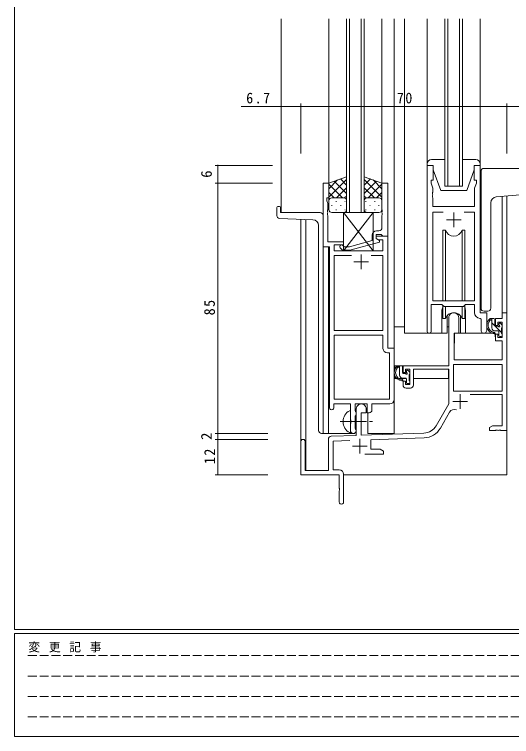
# Model space of a CAD drawing. Units: millimetres on the paper. Extents: x -420 to 373, y -297 to 267.
# Drawn here: x -417.7 to -248.8, y -297 to -51.8 of the extents above; entities that cross this region are included whole.
import ezdxf
from ezdxf.enums import TextEntityAlignment as Align

# ---------------------------------------------------------------- set-up
doc = ezdxf.new("R2010")
doc.units = ezdxf.units.MM
doc.linetypes.add('CHAIN2', pattern=[12, 9, -1, 1, -1])
doc.linetypes.add('DASHED3', pattern=[4, 3, -1])
for name, color, linetype, lineweight in [('0-1_YKK_ZWAK', 7, 'Continuous', 9), ('0-3_YKK_12', 2, 'Continuous', 9), ('0-4_YKK_D', 6, 'Continuous', 9), ('0-6_YKK_13', 4, 'Continuous', 9), ('0-7_YKK_11', 7, 'Continuous', 9)]:
    doc.layers.add(name, color=color, linetype=linetype, lineweight=lineweight)
doc.styles.add('ＭＳ ゴシック', font='')
doc.styles.get('ＭＳ ゴシック').set_extended_font_data('MS Gothic')

msp = doc.modelspace()

# ---------------------------------------------------------------- linework, layer by layer
at = {"layer": '0-1_YKK_ZWAK'}
for p, q in [((-417.7, -260.6), (-417.7, 264.4)), ((352.3, -260.6), (-417.7, -260.6)), ((-417.7, -297), (-417.7, -262)), ((314.5, -262), (-417.7, -262)), ((-417.7, -297), (314.5, -297))]:
    msp.add_line(p, q, dxfattribs=at)
at = {"layer": '0-1_YKK_ZWAK', "linetype": 'DASHED3'}
for p, q in [((-413.101, -269.512), (-164.909, -269.512)), ((-413.101, -276.441), (-164.909, -276.441)), ((-413.101, -283.37), (-164.909, -283.37)), ((-413.101, -290.298), (-164.909, -290.298))]:
    msp.add_line(p, q, dxfattribs=at)
at = {"layer": '0-3_YKK_12'}
for p, q in [((-327.05, -53.344), (-327.05, -119.094)), ((-310.852, -53.344), (-310.852, -109.594)), ((-304.852, -119.094), (-304.852, -53.344)), ((-303.852, -53.344), (-303.852, -119.094)), ((-299.852, -119.094), (-299.852, -53.344)), ((-298.852, -53.344), (-298.852, -119.094)), ((-292.852, -53.344), (-292.852, -109.594)), ((-288.65, -53.344), (-288.65, -194.094)), ((-285.15, -53.344), (-285.15, -160.094)), ((-277.45, -53.344), (-277.45, -102.594)), ((-271.45, -110.094), (-271.45, -53.344)), ((-270.45, -53.344), (-270.45, -110.094)), ((-266.45, -110.094), (-266.45, -53.344)), ((-265.45, -53.344), (-265.45, -110.094)), ((-259.45, -53.344), (-259.45, -102.594)), ((-265.45, -110.094), (-271.45, -110.094)), ((-251.98, -153.094), (-251.964, -113.587)), ((-250.35, -113.446), (-250.35, -153.094)), ((-304.852, -119.094), (-298.852, -119.094)), ((-320.35, -196.794), (-320.35, -121.381)), ((-318.72, -206.694), (-318.72, -121.438)), ((-311.05, -130.724), (-311.05, -194.094)), ((-272.45, -152.594), (-272.45, -160.094)), ((-264.45, -152.594), (-264.45, -160.094)), ((-251.68, -153.094), (-251.98, -153.094)), ((-285.15, -157.894), (-288.646, -157.894)), ((-272.45, -160.094), (-285.15, -160.094)), ((-258.223, -160.094), (-264.45, -160.094)), ((-297.65, -194.094), (-297.65, -187.078)), ((-250.35, -192.594), (-250.35, -208.094)), ((-312.852, -194.094), (-302.05, -194.094)), ((-302.05, -194.094), (-302.05, -193.959)), ((-297.65, -194.094), (-288.65, -194.094)), ((-305.85, -208.094), (-250.35, -208.094))]:
    msp.add_line(p, q, dxfattribs=at)
for start, end in [(159.63586, 180), (0, 20.36412)]:
    msp.add_arc((-268.45, -152.594), 4, start, end, dxfattribs=at)
at = {"layer": '0-4_YKK_D'}
for p, q in [((-327.05, -98.094), (-327.05, -82.094)), ((-320.35, -98.094), (-320.35, -82.094)), ((-320.35, -99.094), (-320.35, -82.094)), ((-320.35, -83.094), (-250.35, -83.094)), ((-250.35, -99.094), (-250.35, -82.094)), ((-250.35, -99.094), (-250.35, -82.094)), ((-250.35, -83.094), (-203.65, -83.094)), ((-330.05, -103.094), (-349.55, -103.094)), ((-348.55, -103.094), (-348.55, -109.094)), ((-330.05, -109.094), (-349.55, -109.094)), ((-331.55, -109.094), (-349.55, -109.094)), ((-348.55, -109.094), (-348.55, -194.094)), ((-331.55, -194.094), (-349.55, -194.094)), ((-331.55, -194.094), (-349.55, -194.094)), ((-331.55, -196.094), (-349.55, -196.094)), ((-331.55, -196.094), (-349.55, -196.094)), ((-348.55, -194.094), (-348.55, -196.094)), ((-348.55, -196.094), (-348.55, -208.094)), ((-331.55, -208.094), (-349.55, -208.094))]:
    msp.add_line(p, q, dxfattribs=at)
msp.add_lwpolyline([(-320.35, -83.094), (-327.05, -83.094), (-340.651, -83.094)], dxfattribs=at)
for centre, start, end in [((-327.05, -83.094), 0, 180), ((-327.05, -83.094), 180, 0), ((-320.35, -83.094), 0, 180), ((-320.35, -83.094), 0, 180), ((-320.35, -83.094), 180, 0), ((-320.35, -83.094), 180, 0), ((-250.35, -83.094), 0, 180), ((-250.35, -83.094), 0, 180), ((-250.35, -83.094), 180, 0), ((-250.35, -83.094), 180, 0), ((-348.55, -103.094), 90, 270), ((-348.55, -103.094), 270, 90), ((-348.55, -109.094), 90, 270), ((-348.55, -109.094), 90, 270), ((-348.55, -109.094), 270, 90), ((-348.55, -109.094), 270, 90), ((-348.55, -194.094), 90, 270), ((-348.55, -194.094), 90, 270), ((-348.55, -196.094), 90, 270), ((-348.55, -196.094), 90, 270), ((-348.55, -194.094), 270, 90), ((-348.55, -194.094), 270, 90), ((-348.55, -196.094), 270, 90), ((-348.55, -196.094), 270, 90), ((-348.55, -208.094), 90, 270), ((-348.55, -208.094), 270, 90)]:
    msp.add_arc(centre, 0.106, start, end, dxfattribs=at)
at = {"layer": '0-6_YKK_13'}
for p, q in [((-277.45, -102.594), (-277.45, -103.094)), ((-271.45, -101.094), (-275.95, -101.094)), ((-260.95, -101.094), (-265.45, -101.094)), ((-259.45, -103.094), (-259.45, -102.594)), ((-277.45, -103.094), (-275.45, -103.094)), ((-275.45, -103.094), (-275.45, -104.594)), ((-275.45, -104.594), (-272.85, -111.594)), ((-261.45, -104.594), (-264.05, -111.594)), ((-261.45, -103.094), (-259.45, -103.094)), ((-261.45, -104.594), (-261.45, -103.094)), ((-259.15, -113.212), (-259.15, -105.097)), ((-258.15, -104.097), (-203.65, -104.097)), ((-304.854, -106.951), (-310.854, -109.094)), ((-310.854, -113.826), (-304.854, -107.826)), ((-304.854, -109.817), (-306.965, -107.706)), ((-304.854, -115.316), (-304.854, -106.951)), ((-298.856, -106.951), (-292.856, -109.094)), ((-298.856, -115.316), (-298.856, -106.951)), ((-298.856, -109.817), (-296.744, -107.706)), ((-292.856, -113.826), (-298.856, -107.826)), ((-310.854, -110.998), (-307.893, -108.037)), ((-310.854, -109.094), (-310.854, -115.094)), ((-306.233, -114.094), (-310.854, -109.474)), ((-304.854, -112.646), (-309.05, -108.45)), ((-298.856, -112.646), (-294.66, -108.45)), ((-297.476, -114.094), (-292.856, -109.474)), ((-292.856, -110.998), (-295.816, -108.037)), ((-292.856, -109.094), (-292.856, -115.094)), ((-254.024, -113.767), (-201.563, -109.177)), ((-309.062, -114.094), (-310.854, -112.303)), ((-308.294, -114.094), (-304.854, -110.654)), ((-295.416, -114.094), (-298.856, -110.654)), ((-294.647, -114.094), (-292.856, -112.303)), ((-272.85, -111.594), (-264.05, -111.594)), ((-259.45, -112.079), (-259.45, -118.894)), ((-310.854, -118.094), (-310.854, -115.094)), ((-309.854, -114.094), (-306.254, -114.094)), ((-309.454, -114.094), (-305.854, -114.094)), ((-305.522, -114.151), (-304.854, -113.483)), ((-304.854, -115.094), (-304.854, -118.094)), ((-298.187, -114.151), (-298.856, -113.483)), ((-298.856, -115.094), (-298.856, -118.094)), ((-294.256, -114.094), (-297.856, -114.094)), ((-293.856, -114.094), (-297.456, -114.094)), ((-292.856, -118.094), (-292.856, -115.094)), ((-259.15, -113.212), (-259.15, -114.215)), ((-259.15, -151.597), (-259.15, -114.215)), ((-328.552, -117.394), (-328.552, -120.129)), ((-328.252, -117.094), (-327.652, -117.094)), ((-327.352, -117.394), (-327.352, -119.094)), ((-309.934, -116.731), (-309.734, -116.731)), ((-308.519, -115.316), (-308.319, -115.316)), ((-306.904, -116.731), (-306.704, -116.731)), ((-305.489, -115.316), (-305.289, -115.316)), ((-298.221, -115.316), (-298.421, -115.316)), ((-296.806, -116.731), (-297.006, -116.731)), ((-295.191, -115.316), (-295.391, -115.316)), ((-293.776, -116.731), (-293.976, -116.731)), ((-255.85, -151.597), (-255.85, -115.759)), ((-313.852, -119.094), (-327.352, -119.094)), ((-312.852, -120.094), (-312.852, -194.094)), ((-305.854, -119.094), (-309.854, -119.094)), ((-308.519, -118.146), (-308.319, -118.146)), ((-305.852, -119.094), (-295.852, -132.094)), ((-295.852, -119.094), (-305.852, -132.094)), ((-305.489, -118.146), (-305.289, -118.146)), ((-298.221, -118.146), (-298.421, -118.146)), ((-297.856, -119.094), (-293.856, -119.094)), ((-295.191, -118.146), (-295.391, -118.146)), ((-316.282, -121.523), (-327.587, -121.128)), ((-314.352, -123.522), (-314.352, -193.094)), ((-272.2, -125.094), (-272.2, -149.094)), ((-271.279, -125.094), (-272.2, -125.094)), ((-271.279, -149.094), (-271.279, -125.094)), ((-265.622, -149.094), (-265.622, -125.094)), ((-264.7, -125.094), (-265.622, -125.094)), ((-264.7, -149.094), (-264.7, -125.094)), ((-272.2, -150.544), (-272.2, -155.094)), ((-271.279, -155.094), (-271.279, -151.024)), ((-265.622, -155.094), (-265.622, -151.024)), ((-264.7, -155.094), (-264.7, -150.544)), ((-270.7, -154.11), (-270.7, -160.094)), ((-258.15, -152.597), (-256.85, -152.597)), ((-272.2, -155.094), (-271.279, -155.094)), ((-265.622, -155.094), (-264.7, -155.094)), ((-254.78, -155.094), (-256.08, -155.094)), ((-255.48, -158.294), (-255.48, -155.094)), ((-252.18, -159.823), (-255.48, -156.523)), ((-254.48, -157.394), (-254.48, -155.394)), ((-253.08, -156.894), (-253.08, -157.233)), ((-252.068, -157.182), (-252.568, -156.682)), ((-288.646, -171.094), (-288.646, -157.894)), ((-270.7, -157.894), (-270.15, -157.894)), ((-253.38, -159.294), (-254.48, -159.294)), ((-253.541, -157.694), (-254.18, -157.694)), ((-252.18, -160.194), (-252.18, -158.194)), ((-251.98, -157.994), (-251.98, -157.394)), ((-270.7, -160.094), (-272.45, -160.094)), ((-268.226, -160.392), (-268.28, -166.594)), ((-254.348, -160.094), (-267.926, -160.094)), ((-254.348, -160.094), (-254.28, -162.694)), ((-253.08, -159.594), (-253.08, -160.894)), ((-252.78, -161.194), (-252.28, -161.194)), ((-251.98, -160.894), (-251.98, -160.394)), ((-268.245, -162.594), (-268.35, -162.594)), ((-254.28, -162.694), (-252.312, -162.694)), ((-251.98, -166.594), (-252.012, -162.992)), ((-268.28, -166.594), (-268.261, -168.797)), ((-251.999, -168.797), (-251.98, -166.594)), ((-268.35, -167.524), (-268.271, -167.603)), ((-267.961, -169.094), (-252.299, -169.094)), ((-270.45, -171.094), (-288.646, -171.094)), ((-288.446, -171.094), (-288.446, -172.346)), ((-286.18, -171.094), (-287.48, -171.094)), ((-286.88, -174.294), (-286.88, -171.094)), ((-285.88, -173.394), (-285.88, -171.394)), ((-284.941, -173.694), (-285.58, -173.694)), ((-284.48, -172.894), (-284.48, -173.233)), ((-283.468, -173.182), (-283.968, -172.682)), ((-283.38, -173.994), (-283.38, -173.394)), ((-270.246, -172.375), (-270.246, -175.394)), ((-288.446, -174.484), (-288.446, -175.394)), ((-288.446, -175.394), (-287.865, -175.394)), ((-287.169, -175.394), (-284.557, -175.394)), ((-284.78, -175.294), (-285.88, -175.294)), ((-284.48, -175.594), (-284.48, -176.894)), ((-283.58, -176.194), (-283.58, -174.194)), ((-283.58, -175.394), (-283.35, -175.394)), ((-283.38, -176.894), (-283.38, -176.394)), ((-270.246, -175.394), (-282.15, -175.394)), ((-284.18, -177.194), (-283.68, -177.194)), ((-303.552, -193.69), (-303.552, -186.499)), ((-312.852, -194.094), (-313.352, -194.094))]:
    msp.add_line(p, q, dxfattribs=at)
at = {"layer": '0-6_YKK_13', "linetype": 'CHAIN2'}
msp.add_line((-307.052, -190.094), (-295.064, -190.094), dxfattribs=at)
at = {"layer": '0-6_YKK_13'}
msp.add_lwpolyline([(-295.852, -119.094), (-305.852, -119.094), (-305.852, -132.094), (-295.852, -132.094)], close=True, dxfattribs=at)
msp.add_lwpolyline([(-264.45, -160.094), (-266.2, -160.094), (-266.2, -154.11)], dxfattribs=at)
for centre, radius, start, end in [((-275.95, -102.594), 1.5, 90, 180), ((-260.95, -102.594), 1.5, 0, 90), ((-258.15, -105.097), 1, 135.57298, 180), ((-258.15, -105.097), 1, 90, 135.57298), ((-258.15, -105.097), 1, 121.36697, 135.57298), ((-309.854, -115.094), 1, 89.99998, 179.99998), ((-309.854, -115.094), 1, 89.99998, 179.99998), ((-305.854, -115.094), 1, 359.99998, 89.99998), ((-305.854, -115.094), 1, 359.99998, 89.99998), ((-297.856, -115.094), 1, 89.99998, 179.99998), ((-297.856, -115.094), 1, 89.99998, 179.99998), ((-293.856, -115.094), 1, 359.99998, 89.99998), ((-293.856, -115.094), 1, 359.99998, 89.99998), ((-253.85, -115.759), 2, 95, 180), ((-328.252, -117.394), 0.3, 90, 180), ((-327.652, -117.394), 0.3, 0, 90), ((-313.852, -120.094), 1, 0, 90), ((-309.854, -118.094), 1, 179.99998, 269.99998), ((-305.854, -118.094), 1, 269.99998, 359.99998), ((-297.856, -118.094), 1, 179.99998, 269.99998), ((-293.856, -118.094), 1, 269.99998, 359.99998), ((-327.552, -120.129), 1, 180, 268), ((-316.352, -123.522), 2, 0, 88), ((-268.45, -124.094), 3, 199.4715, 340.52849), ((-258.15, -151.597), 1, 180, 270), ((-256.85, -151.597), 1, 270, 0), ((-268.45, -156.094), 3, 19.47122, 160.52876), ((-254.366, -157.415), 2.885, 126.45192, 263.90388), ((-254.28, -157.381), 2.504, 139.45805, 259.25217), ((-256.34, -155.498), 0.3, 301.62189, 336.95038), ((-255.88, -155.694), 0.2, 36.86989, 156.95038), ((-255.48, -155.394), 0.3, 216.86989, 270), ((-254.78, -155.394), 0.3, 0, 90), ((-252.78, -156.894), 0.3, 45, 180), ((-254.48, -158.294), 1, 180, 270), ((-254.18, -157.394), 0.3, 180, 270), ((-253.541, -157.994), 0.3, 33.05573, 90), ((-253.38, -159.594), 0.3, 0, 90), ((-253.08, -157.694), 0.25, 213.05573, 56.94426), ((-252.78, -157.233), 0.3, 180, 236.94426), ((-252.18, -157.994), 0.2, 270, 0), ((-252.28, -157.394), 0.3, 0, 45), ((-267.926, -160.394), 0.3, 90, 179.49998), ((-254.602, -160.044), 0.25, 253.63879, 125.58162), ((-252.78, -160.894), 0.3, 180, 270), ((-252.28, -160.894), 0.3, 270, 0), ((-252.18, -160.394), 0.2, 0, 90), ((-252.312, -162.994), 0.3, 0.5, 90), ((-267.961, -168.794), 0.3, 180.49998, 270), ((-252.299, -168.794), 0.3, 270, 359.5), ((-285.766, -173.415), 2.885, 126.45192, 263.90388), ((-287.28, -171.694), 0.2, 36.86989, 156.95038), ((-286.88, -171.394), 0.3, 216.86989, 270), ((-286.18, -171.394), 0.3, 0, 90), ((-285.68, -173.381), 2.504, 139.45805, 259.25217), ((-287.74, -171.498), 0.3, 301.62189, 336.95038), ((-285.58, -173.394), 0.3, 180, 270), ((-284.941, -173.994), 0.3, 33.05573, 90), ((-284.48, -173.694), 0.25, 213.05573, 56.94426), ((-284.18, -172.894), 0.3, 45, 180), ((-284.18, -173.233), 0.3, 180, 236.94426), ((-283.58, -173.994), 0.2, 270, 0), ((-283.68, -173.394), 0.3, 0, 45), ((-285.88, -174.294), 1, 180, 270), ((-286.002, -176.044), 0.25, 253.63879, 125.58162), ((-284.78, -175.594), 0.3, 0, 90), ((-283.58, -176.394), 0.2, 0, 90), ((-284.18, -176.894), 0.3, 180, 270), ((-283.68, -176.894), 0.3, 270, 0), ((-301.852, -190.094), 4.2, 117.28096, 242.71902), ((-303.706, -186.499), 0.154, 0, 117.28096), ((-313.352, -193.094), 1, 180, 270), ((-303.706, -193.69), 0.154, 242.71902, 0)]:
    msp.add_arc(centre, radius, start, end, dxfattribs=at)
at = {"layer": '0-7_YKK_11'}
for p, q in [((-277.45, -103.094), (-277.45, -159.444)), ((-272.037, -119.024), (-275.52, -119.024)), ((-268.45, -119.094), (-268.45, -124.094)), ((-270.95, -121.594), (-265.95, -121.594)), ((-293.852, -125.294), (-294.652, -125.294)), ((-299.852, -133.294), (-299.852, -138.294)), ((-296.502, -133.724), (-292.482, -133.724)), ((-302.352, -135.794), (-297.352, -135.794)), ((-309.022, -182.464), (-309.022, -160.724)), ((-251.98, -170.724), (-268.52, -170.724)), ((-283.15, -178.694), (-284.65, -178.694)), ((-266.25, -180.794), (-266.25, -185.794)), ((-268.75, -183.294), (-263.75, -183.294)), ((-269.857, -186.846), (-272.993, -192.278)), ((-300.35, -195.894), (-300.35, -200.894)), ((-302.85, -198.394), (-297.85, -198.394)), ((-305.85, -207.964), (-305.85, -217.344))]:
    msp.add_line(p, q, dxfattribs=at)
for points in [[(-257.25, -159.129), (-257.25, -153.094), (-259.45, -153.094), (-259.45, -103.094), (-261.45, -103.094), (-261.45, -108.094), (-260.75, -108.094), (-260.75, -109.094), (-261.38, -110.825), (-261.38, -117.094), (-275.52, -117.094), (-275.52, -114.053), (-275.64, -113.869), (-275.64, -113.319), (-275.52, -113.136), (-275.52, -113.053), (-275.64, -112.869), (-275.64, -112.319), (-275.52, -112.136), (-275.52, -110.825), (-276.15, -109.094), (-276.15, -108.094), (-275.45, -108.094), (-275.45, -103.094), (-277.45, -103.094)], [(-310.652, -185.344), (-310.652, -130.724), (-312.852, -130.724), (-312.852, -109.094), (-310.852, -109.094), (-310.852, -114.094), (-311.552, -114.094), (-311.552, -115.094), (-311.222, -116.001), (-311.222, -118.136), (-311.342, -118.319), (-311.342, -118.869), (-311.222, -119.053), (-311.222, -119.136), (-311.342, -119.319), (-311.342, -119.869), (-311.222, -120.053), (-311.222, -129.094), (-305.852, -129.094), (-305.852, -130.094), (-309.022, -130.094), (-309.022, -132.094), (-292.482, -132.094), (-292.482, -128.394), (-293.986, -128.394), (-294.852, -127.894), (-294.852, -127.094), (-290.852, -127.094), (-290.852, -165.094), (-288.652, -165.094), (-288.652, -182.594)], [(-290.852, -127.094), (-290.852, -109.094), (-292.852, -109.094), (-292.852, -118.136), (-292.732, -118.319), (-292.732, -118.869), (-292.852, -119.053), (-292.852, -119.136), (-292.732, -119.319), (-292.732, -119.869), (-292.852, -120.053), (-292.852, -124.294)], [(-272.037, -119.024), (-275.52, -119.024), (-275.52, -149.094), (-261.38, -149.094), (-261.38, -119.024), (-264.863, -119.024)], [(-306.976, -131.119), (-306.201, -131.894), (-303.755, -131.894), (-293.652, -129.187), (-293.652, -128.587), (-294.852, -127.894), (-294.852, -126.594), (-293.052, -126.594), (-292.852, -126.794), (-292.552, -127.094), (-290.852, -127.094)], [(-296.152, -126.794), (-296.152, -128.615), (-303.913, -130.694), (-305.704, -130.694), (-306.128, -130.27)], [(-296.502, -133.724), (-292.482, -133.724), (-292.482, -159.094), (-309.022, -159.094), (-309.022, -133.724), (-303.202, -133.724)], [(-276.15, -159.444), (-276.15, -150.294), (-272.45, -150.294), (-271.72, -151.024), (-265.18, -151.024), (-264.45, -150.294), (-261.38, -150.294), (-261.38, -153.024)], [(-266.75, -154.794), (-266.75, -160.094), (-268.35, -160.094), (-268.35, -169.094), (-251.98, -169.094), (-251.98, -162.694), (-254.25, -162.694), (-254.25, -160.394), (-253.45, -160.394), (-253.45, -161.494), (-251.98, -161.494), (-251.98, -156.294), (-253.45, -156.294), (-253.45, -157.394), (-254.25, -157.394), (-254.25, -155.094), (-251.98, -155.094), (-251.98, -153.094), (-250.35, -153.094), (-250.35, -193.094), (-252.392, -193.094), (-252.575, -192.974), (-253.125, -192.974), (-253.308, -193.094), (-253.392, -193.094), (-253.575, -192.974), (-254.125, -192.974), (-254.308, -193.094), (-256.35, -193.094), (-256.35, -192.094), (-255.259, -191.464), (-251.98, -191.464), (-251.98, -180.894), (-262.852, -180.894)], [(-285.65, -177.694), (-285.65, -176.394), (-284.85, -176.394), (-284.85, -177.494), (-283.35, -177.494), (-283.35, -172.294), (-284.85, -172.294), (-284.85, -173.394), (-285.65, -173.394), (-285.65, -171.094), (-270.15, -171.094), (-270.15, -154.794)], [(-259.467, -155.022), (-259.18, -155.322), (-259.18, -159.129)], [(-309.022, -182.464), (-309.022, -160.724), (-292.482, -160.724), (-292.482, -165.224)], [(-290.982, -166.724), (-290.282, -166.724), (-290.282, -182.464), (-309.022, -182.464)], [(-274.404, -191.463), (-270.15, -184.094), (-270.15, -172.294), (-282.15, -172.294), (-282.15, -177.694)], [(-310.085, -195.061), (-301.55, -194.763), (-301.55, -185.794)], [(-303.552, -193.094), (-303.552, -190.765), (-303.409, -190.573), (-303.409, -189.615), (-303.552, -189.423), (-303.552, -184.094), (-309.152, -184.094), (-309.152, -185.344)], [(-297.222, -187.094), (-297.852, -187.094), (-297.852, -184.094), (-301.922, -184.094), (-301.922, -186.411), (-301.774, -186.605), (-301.552, -186.894), (-301.552, -187.794), (-301.774, -188.084), (-301.922, -188.277), (-301.922, -192.411), (-301.774, -192.605), (-301.552, -192.894), (-301.552, -193.094)], [(-298.15, -185.794), (-298.15, -187.094), (-299.85, -187.094), (-299.85, -194.703), (-278.56, -193.96)], [(-290.152, -184.094), (-296.222, -184.094), (-296.222, -186.094)], [(-318.95, -196.794), (-318.95, -206.694), (-311.05, -206.694), (-311.05, -196.06)], [(-278.503, -195.589), (-296.65, -196.222), (-296.65, -199.464), (-293.441, -199.464), (-292.35, -200.094), (-292.35, -201.094), (-298.7, -201.094)], [(-307.35, -217.344), (-307.35, -213.553), (-307.23, -213.369), (-307.23, -212.819), (-307.35, -212.636), (-307.35, -208.094), (-320.35, -208.094), (-320.35, -196.794)], [(-303.783, -196.471), (-309.42, -196.668), (-309.42, -206.464), (-307.35, -206.464)]]:
    msp.add_lwpolyline(points, dxfattribs=at)
msp.add_lwpolyline([(-251.98, -170.724), (-268.52, -170.724), (-268.52, -179.694), (-251.98, -179.694)], close=True, dxfattribs=at)
for centre, radius, start, end in [((-293.852, -124.294), 1, 270, 359.99998), ((-294.652, -126.794), 1.5, 90, 179.99998), ((-306.552, -130.694), 0.6, 44.99998, 225), ((-268.45, -154.794), 1.7, 359.99998, 180), ((-259.38, -153.024), 2, 179.99998, 267.50807), ((-258.215, -159.129), 0.965, 179.99998, 0), ((-276.8, -159.444), 0.65, 179.99998, 0), ((-290.982, -165.224), 1.5, 180, 269.99998), ((-284.65, -177.694), 1, 180, 269.99998), ((-283.15, -177.694), 1, 270, 359.99998), ((-290.152, -182.594), 1.5, 270, 359.99998), ((-309.902, -185.344), 0.75, 179.99998, 0), ((-299.85, -185.794), 1.7, 359.99998, 180), ((-297.222, -186.094), 1, 270, 359.99998), ((-268.298, -187.746), 1.8, 65.29866, 149.99998), ((-302.552, -193.094), 1, 180, 269.99998), ((-302.552, -193.094), 1, 270, 359.99998), ((-278.734, -188.963), 5, 271.99998, 329.99998), ((-278.734, -188.963), 6.63, 271.99998, 329.99998), ((-319.65, -196.794), 0.7, 359.99998, 180), ((-310.05, -196.06), 1, 91.99997, 179.99998), ((-307.35, -207.964), 1.5, 0, 89.99998), ((-306.6, -217.344), 0.75, 179.99998, 0)]:
    msp.add_arc(centre, radius, start, end, dxfattribs=at)

# ---------------------------------------------------------------- texts
at = {"layer": '0-1_YKK_ZWAK', "insert": (-412.986, -268.447), "char_height": 2.933, "attachment_point": 7, "style": 'ＭＳ ゴシック'}
msp.add_mtext('\\T1.16;変\\~更\\~記\\~事', dxfattribs=at)
at = {"layer": '0-4_YKK_D', "color": 3, "style": 'ＭＳ ゴシック'}
for s, p in [('6', (-349.55, -107.294)), ('2', (-349.55, -196.294))]:
    msp.add_text(s, height=3.666, rotation=90, dxfattribs=at).set_placement(p, align=Align.BOTTOM_LEFT)
at = {"layer": '0-4_YKK_D', "color": 3, "char_height": 3.666, "attachment_point": 7, "style": 'ＭＳ ゴシック'}
for s, insert in [('\\T1.21;\\W0.95;6.7', (-338.95, -82.094)), ('\\T1.21;\\W0.95;70', (-287.75, -82.094))]:
    msp.add_mtext(s, dxfattribs=dict(at, insert=insert))
at = {"layer": '0-4_YKK_D', "color": 3, "char_height": 3.666, "attachment_point": 7, "rotation": 90, "style": 'ＭＳ ゴシック'}
for s, insert in [('\\T1.21;\\W0.95;85', (-349.55, -153.994)), ('\\T1.21;\\W0.95;12', (-349.55, -204.494))]:
    msp.add_mtext(s, dxfattribs=dict(at, insert=insert))

doc.saveas('drawing.dxf')
